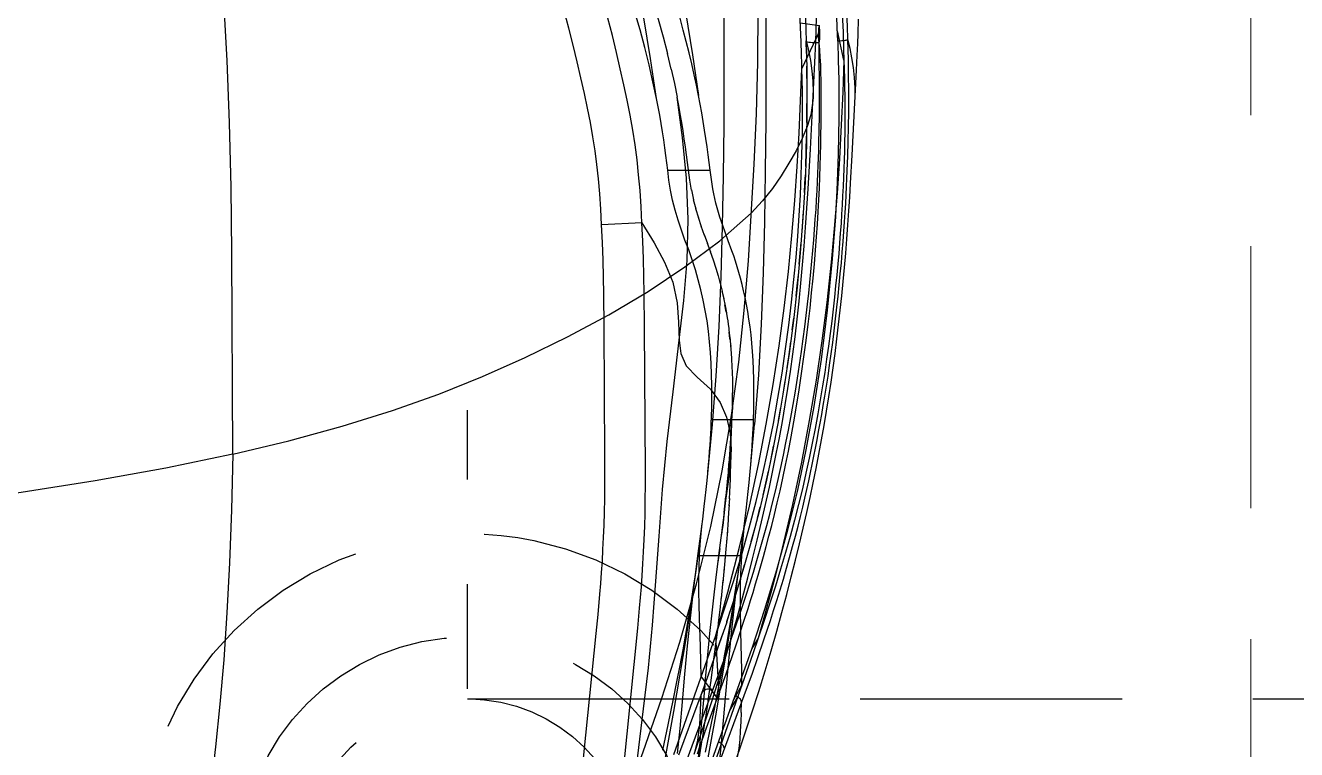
# Model space of a CAD drawing. Header units: inches. Extents: x 143011 to 144494, y -46023 to -44974.
# Drawn here: x 143811.85 to 143842.69, y -45198.65 to -45181.09 of the extents above; entities that cross this region are included whole.
import ezdxf

# ---------------------------------------------------------------- set-up
doc = ezdxf.new("R2010")
doc.units = ezdxf.units.IN
doc.header["$LTSCALE"] = 2
doc.header["$MEASUREMENT"] = 0
for name, pattern in [('CENTER', [50.8, 31.75, -6.35, 6.35, -6.35]), ('DASHED', [0.75, 0.5, -0.25]), ('HIDDEN', [9.525, 6.35, -3.175])]:
    doc.linetypes.add(name, pattern=pattern)
for name, color, linetype in [('CAV-COR', 1, 'CONTINUOUS'), ('DEFAULT_2', 8, 'HIDDEN'), ('wr2', 41, 'DASHED')]:
    doc.layers.add(name, color=color, linetype=linetype)
doc.layers.add('WR', color=122, linetype='HIDDEN', lineweight=18)

# ---------------------------------------------------------------- blocks, each defined once
blk = doc.blocks.new('20160901.140447')
at = {"layer": 'wr2', "linetype": 'CENTER', "ltscale": 0.2}
for p, q in [((0, -11), (0, 11)), ((-11, 0), (11, 0))]:
    blk.add_line(p, q, dxfattribs=at)
at = {"layer": 'wr2', "linetype": 'HIDDEN', "ltscale": 0.5}
for radius in [8, 5.5, 4]:
    blk.add_circle((0, 0), radius, dxfattribs=at)

msp = doc.modelspace()

# ---------------------------------------------------------------- linework, layer by layer
at = {"layer": 'CAV-COR', "linetype": 'ByBlock'}
for p, q in [((143831.033, -45181.196), (143831.041, -45180.902)), ((143831.546, -45181.14), (143831.536, -45180.878)), ((143831.792, -45181.108), (143831.781, -45180.814)), ((143832.051, -45181.294), (143832.06, -45180.94)), ((143831.023, -45181.5), (143831.033, -45181.196)), ((143831.119, -45181.252), (143831.113, -45181.094)), ((143831.558, -45181.471), (143831.546, -45181.14)), ((143831.802, -45181.433), (143831.792, -45181.108)), ((143832.043, -45181.529), (143832.051, -45181.294)), ((143831.011, -45181.819), (143831.023, -45181.5)), ((143832.031, -45181.824), (143832.043, -45181.529)), ((143830.995, -45182.153), (143831.011, -45181.819)), ((143832.015, -45182.174), (143832.031, -45181.824)), ((143830.894, -45184.09), (143830.995, -45182.153)), ((143831.115, -45182.414), (143831.109, -45181.971)), ((143831.908, -45184.236), (143832.015, -45182.174)), ((143831.117, -45182.706), (143831.115, -45182.414)), ((143831.117, -45183.001), (143831.117, -45182.706)), ((143831.822, -45183.187), (143831.824, -45182.799)), ((143831.114, -45183.303), (143831.117, -45183.001)), ((143831.818, -45183.552), (143831.822, -45183.187)), ((143831.11, -45183.617), (143831.114, -45183.303)), ((143831.811, -45183.904), (143831.818, -45183.552)), ((143831.802, -45184.254), (143831.811, -45183.904)), ((143831.789, -45184.616), (143831.802, -45184.254)), ((143831.869, -45184.913), (143831.908, -45184.236)), ((143831.457, -45186.342), (143831.424, -45186.747)), ((143831.406, -45186.745), (143831.392, -45186.903)), ((143829.783, -45195.253), (143829.47, -45196.196)), ((143829.1, -45196.086), (143829.21, -45195.76)), ((143829.768, -45195.985), (143829.923, -45195.521)), ((143828.996, -45196.39), (143829.1, -45196.086)), ((143829.619, -45196.419), (143829.768, -45195.985)), ((143828.85, -45196.809), (143828.996, -45196.39)), ((143829.47, -45196.196), (143829.336, -45196.583)), ((143829.478, -45196.818), (143829.619, -45196.419)), ((143829.336, -45196.583), (143829.2, -45196.965)), ((143828.635, -45197.415), (143828.85, -45196.809)), ((143829.2, -45196.965), (143828.704, -45198.339)), ((143829.346, -45197.185), (143829.478, -45196.818)), ((143828.595, -45199.224), (143829.346, -45197.185)), ((143828.345, -45198.215), (143828.635, -45197.415)), ((143828.356, -45197.921), (143828.518, -45197.432)), ((143828.565, -45197.627), (143828.488, -45198.006)), ((143828.073, -45198.757), (143828.356, -45197.921)), ((143828.153, -45198.752), (143828.345, -45198.215)), ((143828.488, -45198.006), (143828.341, -45198.711)), ((143828.704, -45198.339), (143828.213, -45199.71)), ((143828.195, -45198.632), (143828.166, -45198.918))]:
    msp.add_line(p, q, dxfattribs=at)
for points in [[(143829.389, -45186.801), (143829.53, -45184.454), (143829.586, -45183.233), (143829.618, -45181.982), (143829.629, -45180.694), (143829.617, -45179.371), (143829.577, -45178.011), (143829.508, -45176.618), (143829.422, -45175.189), (143829.317, -45173.72), (143829.177, -45172.21), (143828.996, -45170.664), (143828.755, -45169.081)], [(143816.887, -45191.483), (143816.862, -45186.605), (143816.842, -45185.013), (143816.803, -45183.449), (143816.744, -45181.94), (143816.663, -45180.497), (143816.566, -45179.112), (143816.455, -45177.773), (143816.336, -45176.476), (143816.098, -45174.02)], [(143831.106, -45181.516), (143831.097, -45181.444), (143831.092, -45181.373), (143831.092, -45181.302), (143831.095, -45181.232), (143831.102, -45181.163), (143831.113, -45181.094)], [(143831.106, -45181.516), (143831.114, -45181.472), (143831.12, -45181.428), (143831.123, -45181.384), (143831.124, -45181.34), (143831.123, -45181.296), (143831.119, -45181.252)], [(143831.098, -45181.517), (143831.042, -45181.517), (143831.023, -45181.517)], [(143831.151, -45182.428), (143831.148, -45182.234), (143831.143, -45182.046), (143831.133, -45181.863), (143831.121, -45181.687), (143831.106, -45181.516)], [(143831.109, -45181.971), (143831.106, -45181.669), (143831.106, -45181.516)], [(143831.558, -45181.472), (143831.571, -45181.942), (143831.58, -45182.407), (143831.583, -45182.867), (143831.582, -45183.321), (143831.577, -45183.768), (143831.567, -45184.212), (143831.553, -45184.656), (143831.534, -45185.097), (143831.511, -45185.533)], [(143831.802, -45181.433), (143831.796, -45181.439), (143831.785, -45181.445), (143831.769, -45181.45), (143831.749, -45181.455), (143831.726, -45181.46), (143831.696, -45181.464), (143831.656, -45181.468), (143831.609, -45181.471), (143831.558, -45181.472)], [(143831.824, -45182.799), (143831.823, -45182.591), (143831.821, -45182.375), (143831.818, -45182.151), (143831.814, -45181.919), (143831.809, -45181.68), (143831.802, -45181.433)], [(143831.979, -45182.867), (143831.98, -45182.607), (143831.965, -45182.355), (143831.938, -45182.114), (143831.901, -45181.88), (143831.856, -45181.653), (143831.802, -45181.433)], [(143829.383, -45195.226), (143829.443, -45195.035), (143829.504, -45194.837), (143829.565, -45194.632), (143829.628, -45194.419), (143829.692, -45194.197), (143829.756, -45193.967), (143829.822, -45193.727), (143829.888, -45193.477), (143829.955, -45193.218), (143830.022, -45192.947), (143830.09, -45192.666), (143830.158, -45192.374), (143830.225, -45192.069), (143830.292, -45191.75), (143830.359, -45191.416), (143830.425, -45191.068), (143830.491, -45190.701), (143830.557, -45190.319), (143830.62, -45189.929), (143830.68, -45189.531), (143830.738, -45189.127), (143830.791, -45188.728), (143830.84, -45188.335), (143830.884, -45187.948), (143830.924, -45187.574), (143830.96, -45187.216), (143830.991, -45186.872), (143831.019, -45186.54), (143831.044, -45186.219), (143831.065, -45185.91), (143831.083, -45185.609), (143831.099, -45185.317), (143831.112, -45185.034), (143831.123, -45184.759), (143831.132, -45184.492), (143831.14, -45184.233), (143831.146, -45183.982), (143831.15, -45183.738), (143831.153, -45183.502), (143831.154, -45183.273), (143831.155, -45183.051), (143831.154, -45182.837), (143831.151, -45182.428)], [(143830.959, -45182.837), (143830.948, -45182.979), (143830.901, -45183.257), (143830.815, -45183.54), (143830.694, -45183.83), (143830.545, -45184.129), (143830.374, -45184.435), (143830.185, -45184.74), (143829.974, -45185.042), (143829.734, -45185.342), (143829.459, -45185.641)], [(143831.098, -45184.122), (143831.102, -45183.949), (143831.11, -45183.617)], [(143828.518, -45197.432), (143828.676, -45196.94), (143828.829, -45196.446), (143828.974, -45195.953), (143829.114, -45195.459), (143829.247, -45194.967), (143829.372, -45194.487), (143829.491, -45194.023), (143829.604, -45193.571), (143829.709, -45193.131), (143829.807, -45192.704), (143829.899, -45192.289), (143829.986, -45191.881), (143830.066, -45191.481), (143830.142, -45191.088), (143830.215, -45190.693), (143830.284, -45190.294), (143830.35, -45189.893), (143830.412, -45189.484), (143830.47, -45189.066), (143830.524, -45188.642), (143830.573, -45188.212), (143830.619, -45187.778), (143830.662, -45187.34), (143830.702, -45186.896), (143830.74, -45186.446), (143830.776, -45185.989), (143830.809, -45185.525), (143830.839, -45185.052), (143830.894, -45184.09)], [(143830.93, -45186.808), (143830.953, -45186.547), (143830.975, -45186.29), (143830.995, -45186.037), (143831.013, -45185.787), (143831.03, -45185.547), (143831.044, -45185.317), (143831.056, -45185.096), (143831.067, -45184.884), (143831.077, -45184.682), (143831.085, -45184.489), (143831.098, -45184.122)], [(143831.738, -45185.625), (143831.751, -45185.407), (143831.762, -45185.198), (143831.772, -45184.996), (143831.781, -45184.802), (143831.789, -45184.616)], [(143829.299, -45198.29), (143829.475, -45197.759), (143829.642, -45197.242), (143829.798, -45196.74), (143829.943, -45196.253), (143830.079, -45195.782), (143830.204, -45195.326), (143830.321, -45194.888), (143830.431, -45194.464), (143830.534, -45194.055), (143830.63, -45193.662), (143830.721, -45193.277), (143830.807, -45192.904), (143830.886, -45192.541), (143830.962, -45192.184), (143831.033, -45191.831), (143831.101, -45191.484), (143831.165, -45191.137), (143831.227, -45190.789), (143831.286, -45190.441), (143831.342, -45190.093), (143831.396, -45189.744), (143831.447, -45189.394), (143831.494, -45189.044), (143831.538, -45188.694), (143831.579, -45188.345), (143831.618, -45187.997), (143831.653, -45187.649), (143831.687, -45187.303), (143831.719, -45186.958), (143831.749, -45186.614), (143831.776, -45186.272), (143831.802, -45185.93), (143831.826, -45185.59), (143831.849, -45185.252), (143831.869, -45184.913)], [(143816.887, -45191.483), (143818.246, -45191.16), (143819.537, -45190.808), (143820.754, -45190.428), (143821.883, -45190.028), (143822.94, -45189.604), (143823.975, -45189.144), (143825.004, -45188.643), (143826.004, -45188.109), (143826.957, -45187.542), (143827.849, -45186.943), (143828.696, -45186.311), (143829.459, -45185.641)], [(143831.511, -45185.533), (143831.499, -45185.736), (143831.486, -45185.938), (143831.472, -45186.14), (143831.457, -45186.342)], [(143831.667, -45186.587), (143831.688, -45186.331), (143831.707, -45186.087), (143831.723, -45185.851), (143831.738, -45185.625)], [(143825.89, -45201.186), (143826.367, -45199.965), (143826.838, -45198.707), (143827.289, -45197.406), (143827.727, -45196.042), (143828.132, -45194.634), (143828.475, -45193.242), (143828.754, -45191.887), (143828.978, -45190.553), (143829.154, -45189.257), (143829.291, -45188.006), (143829.389, -45186.801)], [(143829.159, -45195.439), (143829.247, -45195.176), (143829.335, -45194.908), (143829.422, -45194.631), (143829.51, -45194.348), (143829.594, -45194.064), (143829.677, -45193.781), (143829.756, -45193.497), (143829.833, -45193.215), (143829.906, -45192.939), (143829.976, -45192.665), (143830.044, -45192.386), (143830.11, -45192.1), (143830.176, -45191.809), (143830.239, -45191.513), (143830.301, -45191.211), (143830.361, -45190.905), (143830.419, -45190.594), (143830.476, -45190.279), (143830.531, -45189.959), (143830.583, -45189.641), (143830.633, -45189.32), (143830.679, -45189.001), (143830.722, -45188.693), (143830.759, -45188.401), (143830.793, -45188.121), (143830.824, -45187.848), (143830.853, -45187.583), (143830.88, -45187.325), (143830.93, -45186.808)], [(143831.424, -45186.747), (143831.3, -45187.996), (143831.151, -45189.192), (143830.975, -45190.328), (143830.784, -45191.379), (143830.577, -45192.361), (143830.341, -45193.328), (143830.075, -45194.298), (143829.783, -45195.253)], [(143829.923, -45195.521), (143830.002, -45195.28), (143830.081, -45195.032), (143830.16, -45194.776), (143830.238, -45194.515), (143830.314, -45194.254), (143830.388, -45193.991), (143830.461, -45193.729), (143830.529, -45193.475), (143830.593, -45193.231), (143830.652, -45192.996), (143830.708, -45192.769), (143830.76, -45192.55), (143830.808, -45192.34), (143830.854, -45192.134), (143830.897, -45191.932), (143830.938, -45191.735), (143830.979, -45191.537), (143831.018, -45191.34), (143831.056, -45191.143), (143831.094, -45190.941), (143831.131, -45190.735), (143831.169, -45190.525), (143831.206, -45190.306), (143831.245, -45190.077), (143831.283, -45189.84), (143831.321, -45189.592), (143831.36, -45189.329), (143831.399, -45189.055), (143831.436, -45188.776), (143831.471, -45188.494), (143831.505, -45188.207), (143831.537, -45187.925), (143831.566, -45187.652), (143831.594, -45187.384), (143831.619, -45187.118), (143831.644, -45186.851), (143831.667, -45186.587)], [(143831.392, -45186.903), (143831.291, -45187.81), (143831.172, -45188.74), (143831.03, -45189.695), (143830.865, -45190.673), (143830.677, -45191.677), (143830.459, -45192.709), (143830.211, -45193.766), (143830.068, -45194.322)], [(143816.887, -45191.483), (143815.257, -45191.825), (143813.542, -45192.134), (143811.754, -45192.414), (143809.892, -45192.667), (143807.975, -45192.897), (143806.037, -45193.103), (143804.091, -45193.291), (143802.133, -45193.463), (143800.166, -45193.629)], [(143816.887, -45191.483), (143816.853, -45192.837), (143816.802, -45194.122), (143816.741, -45195.335), (143816.664, -45196.474), (143816.569, -45197.551), (143816.463, -45198.58), (143816.348, -45199.564), (143816.224, -45200.505), (143816.092, -45201.406), (143815.951, -45202.269), (143815.806, -45203.096), (143815.659, -45203.893), (143815.506, -45204.662), (143815.343, -45205.402), (143815.162, -45206.115)], [(143828.93, -45196.103), (143828.983, -45195.951), (143829.159, -45195.439)], [(143829.21, -45195.76), (143829.266, -45195.588), (143829.383, -45195.226)], [(143829.199, -45195.791), (143829.221, -45196.724), (143829.224, -45196.899)], [(143829.217, -45197.753), (143829.224, -45197.499), (143829.219, -45197.476), (143829.209, -45197.453), (143829.195, -45197.43), (143829.175, -45197.408), (143829.152, -45197.387), (143829.125, -45197.369), (143829.096, -45197.354), (143829.065, -45197.341)], [(143829.217, -45197.753), (143829.207, -45197.977), (143829.194, -45198.196), (143829.179, -45198.408), (143829.156, -45198.621), (143829.115, -45198.834)], [(143828.244, -45201.185), (143828.36, -45200.902), (143828.475, -45200.615), (143828.588, -45200.324), (143828.697, -45200.03), (143828.805, -45199.733), (143828.91, -45199.435), (143829.013, -45199.135), (143829.299, -45198.29)], [(143828.807, -45198.649), (143828.808, -45198.627), (143828.804, -45198.604), (143828.795, -45198.58), (143828.782, -45198.557), (143828.764, -45198.535), (143828.741, -45198.514), (143828.716, -45198.496), (143828.688, -45198.48), (143828.657, -45198.467)]]:
    msp.add_lwpolyline(points, dxfattribs=at)
at = {"layer": 'DEFAULT_2', "color": 8, "linetype": 'HIDDEN'}
for p, q in [((143827.013, -45181.897), (143826.689, -45179.862)), ((143830.653, -45181.13), (143830.623, -45180.474)), ((143830.648, -45181.028), (143831.113, -45181.095)), ((143830.771, -45180.815), (143830.786, -45181.26)), ((143831.666, -45180.809), (143831.685, -45181.255)), ((143830.667, -45181.497), (143830.653, -45181.13)), ((143830.688, -45182.147), (143831.118, -45181.239)), ((143830.786, -45181.197), (143830.792, -45181.472)), ((143831.708, -45181.93), (143831.549, -45181.221)), ((143831.685, -45181.255), (143831.7, -45181.655)), ((143832.051, -45181.294), (143832.053, -45181.218)), ((143830.677, -45181.782), (143830.667, -45181.497)), ((143830.792, -45181.472), (143830.794, -45181.466)), ((143830.801, -45181.775), (143830.794, -45181.466)), ((143827.16, -45182.863), (143827.013, -45181.897)), ((143827.516, -45182.149), (143827.425, -45181.772)), ((143830.685, -45182.042), (143830.677, -45181.782)), ((143831.7, -45181.655), (143831.708, -45181.93)), ((143830.688, -45182.147), (143830.685, -45182.042)), ((143830.81, -45182.378), (143830.807, -45182.079)), ((143830.811, -45183.132), (143830.812, -45182.827)), ((143830.807, -45183.448), (143830.811, -45183.132)), ((143830.792, -45184.134), (143830.801, -45183.78)), ((143830.78, -45184.513), (143830.792, -45184.134)), ((143827.434, -45184.599), (143828.46, -45184.599)), ((143828.007, -45185.085), (143827.968, -45184.846)), ((143828.006, -45185.08), (143828.055, -45185.317)), ((143828.053, -45185.309), (143828.111, -45185.541)), ((143828.108, -45185.53), (143828.176, -45185.757)), ((143826.808, -45185.88), (143825.83, -45185.928)), ((143828.171, -45185.743), (143828.244, -45185.969)), ((143828.239, -45185.954), (143828.318, -45186.178)), ((143828.313, -45186.164), (143828.396, -45186.382)), ((143828.902, -45186.312), (143828.815, -45186.081)), ((143828.392, -45186.37), (143828.469, -45186.582)), ((143828.598, -45186.973), (143828.656, -45187.166)), ((143828.654, -45187.161), (143828.706, -45187.354)), ((143828.703, -45187.344), (143828.75, -45187.536)), ((143825.894, -45188.409), (143825.885, -45187.606)), ((143826.873, -45188.402), (143826.864, -45187.588)), ((143828.747, -45187.523), (143828.79, -45187.715)), ((143828.852, -45188.036), (143828.821, -45187.869)), ((143828.852, -45188.036), (143828.883, -45188.225)), ((143825.91, -45191.545), (143825.894, -45188.409)), ((143828.88, -45188.202), (143828.907, -45188.39)), ((143830.455, -45188.472), (143830.489, -45188.191)), ((143828.943, -45188.691), (143828.925, -45188.528)), ((143828.943, -45188.691), (143828.96, -45188.878)), ((143828.958, -45188.854), (143828.972, -45189.04)), ((143828.971, -45189.017), (143828.983, -45189.201)), ((143828.982, -45189.181), (143828.991, -45189.363)), ((143828.99, -45189.345), (143828.997, -45189.525)), ((143828.997, -45189.509), (143829.002, -45189.687)), ((143829.002, -45189.674), (143829.004, -45189.848)), ((143829.004, -45189.838), (143829.005, -45190.01)), ((143830.229, -45190.033), (143830.281, -45189.713)), ((143829.002, -45190.334), (143828.998, -45190.496)), ((143830.117, -45190.672), (143830.174, -45190.354)), ((143828.388, -45192.129), (143828.517, -45190.769)), ((143829.514, -45190.658), (143828.492, -45190.658)), ((143828.969, -45190.866), (143828.963, -45190.975)), ((143828.971, -45190.801), (143828.967, -45190.911)), ((143828.973, -45190.752), (143828.97, -45190.823)), ((143828.975, -45190.702), (143828.973, -45190.76)), ((143828.975, -45190.924), (143828.976, -45190.618)), ((143828.976, -45190.652), (143828.975, -45190.669)), ((143828.975, -45190.669), (143828.975, -45190.702)), ((143828.976, -45190.618), (143828.976, -45190.618)), ((143828.976, -45190.627), (143828.976, -45190.637)), ((143828.976, -45190.641), (143828.976, -45190.652)), ((143829.409, -45192.17), (143829.54, -45190.768)), ((143828.951, -45191.196), (143828.939, -45191.383)), ((143828.959, -45191.057), (143828.947, -45191.254)), ((143828.963, -45190.975), (143828.956, -45191.115)), ((143828.967, -45191.503), (143828.972, -45191.164)), ((143828.972, -45191.194), (143828.975, -45190.906)), ((143828.93, -45191.504), (143828.912, -45191.739)), ((143828.939, -45191.372), (143828.922, -45191.611)), ((143828.962, -45191.777), (143828.968, -45191.463)), ((143829.938, -45191.598), (143830, -45191.294)), ((143828.906, -45191.816), (143828.888, -45192.018)), ((143828.919, -45191.653), (143828.901, -45191.874)), ((143828.957, -45191.973), (143828.964, -45191.705)), ((143828.891, -45191.988), (143828.86, -45192.325)), ((143828.948, -45192.261), (143828.954, -45192.08)), ((143828.953, -45192.116), (143828.959, -45191.925)), ((143828.343, -45192.551), (143828.366, -45192.342)), ((143828.366, -45192.342), (143828.388, -45192.129)), ((143828.857, -45192.362), (143828.827, -45192.652)), ((143828.875, -45192.17), (143828.844, -45192.488)), ((143828.935, -45192.569), (143828.943, -45192.405)), ((143828.942, -45192.411), (143828.949, -45192.242)), ((143829.361, -45192.62), (143829.386, -45192.395)), ((143829.386, -45192.395), (143829.409, -45192.17)), ((143828.319, -45192.759), (143828.343, -45192.551)), ((143828.837, -45192.608), (143828.738, -45193.434)), ((143828.802, -45192.903), (143828.846, -45192.516)), ((143828.837, -45192.556), (143828.81, -45192.816)), ((143828.917, -45192.905), (143828.928, -45192.718)), ((143828.927, -45192.736), (143828.936, -45192.563)), ((143829.335, -45192.843), (143829.361, -45192.62)), ((143828.282, -45193.062), (143828.319, -45192.759)), ((143828.817, -45192.751), (143828.766, -45193.215)), ((143828.895, -45193.25), (143828.91, -45193.034)), ((143828.907, -45193.076), (143828.919, -45192.875)), ((143829.296, -45193.167), (143829.335, -45192.843)), ((143829.607, -45193.039), (143829.676, -45192.763)), ((143828.166, -45193.955), (143828.282, -45193.062)), ((143828.674, -45193.94), (143828.783, -45193.083)), ((143828.766, -45193.215), (143828.748, -45193.354)), ((143828.882, -45193.427), (143828.899, -45193.197)), ((143829.195, -45193.955), (143829.296, -45193.167)), ((143829.458, -45193.602), (143829.534, -45193.318)), ((143828.852, -45193.789), (143828.874, -45193.532)), ((143828.868, -45193.607), (143828.887, -45193.363)), ((143828.062, -45194.798), (143828.166, -45193.955)), ((143828.198, -45193.705), (143828.155, -45194.019)), ((143829.195, -45193.955), (143828.166, -45193.955)), ((143828.599, -45194.541), (143828.67, -45193.955)), ((143828.695, -45193.772), (143828.651, -45194.107)), ((143828.8, -45194.349), (143828.836, -45193.974)), ((143828.828, -45194.057), (143828.86, -45193.704)), ((143829.128, -45194.509), (143829.195, -45193.955)), ((143829.213, -45193.81), (143829.187, -45194.005)), ((143828.155, -45194.019), (143828.105, -45194.359)), ((143828.774, -45194.607), (143828.811, -45194.238)), ((143829.213, -45194.46), (143829.297, -45194.174)), ((143828.105, -45194.359), (143828.05, -45194.719)), ((143828.734, -45194.989), (143828.781, -45194.541)), ((143829.029, -45195.386), (143829.128, -45194.509)), ((143829.126, -45194.428), (143829.056, -45194.888)), ((143825.745, -45195.372), (143825.788, -45194.881)), ((143828.05, -45194.719), (143827.992, -45195.09)), ((143829.056, -45194.888), (143828.98, -45195.369)), ((143829.039, -45195.022), (143829.126, -45194.744)), ((143827.992, -45195.09), (143827.929, -45195.47)), ((143828.666, -45195.583), (143828.712, -45195.185)), ((143828.694, -45195.34), (143828.74, -45194.935)), ((143825.7, -45195.835), (143825.745, -45195.372)), ((143826.707, -45195.702), (143826.751, -45195.217)), ((143827.929, -45195.47), (143827.863, -45195.854)), ((143828.863, -45195.557), (143828.951, -45195.293)), ((143826.62, -45196.586), (143826.707, -45195.702)), ((143828.616, -45195.989), (143828.67, -45195.547)), ((143825.33, -45199.438), (143825.7, -45195.835)), ((143827.863, -45195.854), (143827.796, -45196.231)), ((143828.494, -45196.173), (143828.588, -45195.904)), ((143828.563, -45196.399), (143828.618, -45195.969)), ((143828.588, -45195.904), (143828.674, -45197.305)), ((143828.808, -45196.448), (143828.93, -45196.103)), ((143829.629, -45195.947), (143829.47, -45196.196)), ((143829.629, -45195.947), (143829.497, -45196.329)), ((143827.579, -45198.765), (143828.494, -45196.173)), ((143827.796, -45196.231), (143827.725, -45196.607)), ((143828.477, -45197.033), (143828.562, -45196.403)), ((143828.813, -45196.336), (143828.726, -45196.803)), ((143829.497, -45196.329), (143828.766, -45198.398)), ((143826.37, -45199.068), (143826.62, -45196.586)), ((143827.725, -45196.607), (143827.648, -45197.008)), ((143828.333, -45197.094), (143828.37, -45196.685)), ((143828.628, -45196.944), (143828.808, -45196.448)), ((143827.648, -45197.008), (143827.566, -45197.421)), ((143827.888, -45198.93), (143828.628, -45196.944)), ((143828.424, -45196.819), (143828.176, -45197.488)), ((143828.243, -45196.885), (143828.637, -45197.41)), ((143828.415, -45197.467), (143828.478, -45197.021)), ((143828.726, -45196.803), (143828.634, -45197.279)), ((143829.224, -45196.899), (143829.226, -45197.099)), ((143828.249, -45197.29), (143828.243, -45197.314)), ((143828.537, -45197.19), (143828.489, -45197.183)), ((143828.634, -45197.279), (143828.565, -45197.627)), ((143829.139, -45197.345), (143828.935, -45197.702)), ((143829.226, -45197.099), (143829.028, -45197.444)), ((143827.566, -45197.421), (143827.438, -45198.049)), ((143828.189, -45197.461), (143827.697, -45198.784)), ((143828.349, -45197.918), (143828.418, -45197.448)), ((143828.277, -45198.385), (143828.352, -45197.897)), ((143827.438, -45198.049), (143827.308, -45198.667)), ((143828.165, -45199.083), (143828.28, -45198.364)), ((143828.195, -45198.632), (143828.2, -45198.584))]:
    msp.add_line(p, q, dxfattribs=at)
for points in [[(143826.808, -45185.88), (143826.787, -45185.486), (143826.761, -45185.097), (143826.728, -45184.715), (143826.688, -45184.347), (143826.64, -45183.99), (143826.585, -45183.63), (143826.521, -45183.267), (143826.449, -45182.903), (143826.37, -45182.53), (143826.283, -45182.143), (143826.19, -45181.745), (143826.09, -45181.336), (143825.984, -45180.915), (143825.87, -45180.481), (143825.747, -45180.034), (143825.613, -45179.57), (143825.467, -45179.094), (143825.31, -45178.615), (143825.143, -45178.133), (143824.968, -45177.65), (143824.792, -45177.183), (143824.619, -45176.734)], [(143825.83, -45185.928), (143825.811, -45185.544), (143825.785, -45185.171), (143825.753, -45184.809), (143825.715, -45184.464), (143825.67, -45184.13), (143825.617, -45183.791), (143825.556, -45183.447), (143825.488, -45183.1), (143825.412, -45182.739), (143825.328, -45182.362), (143825.236, -45181.973), (143825.138, -45181.571), (143825.034, -45181.159), (143824.924, -45180.734), (143824.804, -45180.298), (143824.673, -45179.849), (143824.532, -45179.388), (143824.382, -45178.925), (143824.221, -45178.458), (143824.05, -45177.989), (143823.879, -45177.53), (143823.709, -45177.086)], [(143828.517, -45190.769), (143828.608, -45189.595), (143828.679, -45188.393), (143828.73, -45187.178), (143828.764, -45185.958), (143828.785, -45184.741), (143828.798, -45183.505), (143828.805, -45182.264), (143828.806, -45181.062), (143828.8, -45179.912), (143828.768, -45177.463)], [(143829.77, -45177.647), (143829.803, -45179.858), (143829.811, -45181.004), (143829.813, -45182.187), (143829.809, -45183.404), (143829.799, -45184.625), (143829.781, -45185.85), (143829.75, -45187.093), (143829.7, -45188.335), (143829.631, -45189.564), (143829.54, -45190.768)], [(143826.473, -45178.484), (143826.636, -45179.007), (143826.79, -45179.516), (143826.937, -45180.011), (143827.074, -45180.485), (143827.202, -45180.938), (143827.32, -45181.369), (143827.425, -45181.773)], [(143827.702, -45179.759), (143828.03, -45181.808), (143828.179, -45182.79)], [(143827.16, -45182.863), (143827.074, -45182.461), (143826.98, -45182.049), (143826.877, -45181.628), (143826.762, -45181.199), (143826.639, -45180.766), (143826.388, -45179.908)], [(143828.179, -45182.79), (143828.129, -45182.542), (143828.075, -45182.287), (143828.016, -45182.025), (143827.951, -45181.757), (143827.883, -45181.483), (143827.81, -45181.203), (143827.733, -45180.919), (143827.569, -45180.339)], [(143830.792, -45181.472), (143830.807, -45182.158), (143830.81, -45183.076), (143830.796, -45183.99), (143830.763, -45184.888), (143830.714, -45185.76), (143830.649, -45186.606), (143830.571, -45187.434), (143830.482, -45188.247), (143830.378, -45189.049), (143830.26, -45189.839), (143830.127, -45190.614), (143829.982, -45191.376), (143829.825, -45192.119), (143829.655, -45192.841), (143829.472, -45193.544), (143829.279, -45194.23), (143829.076, -45194.898), (143828.862, -45195.554)], [(143831.023, -45181.517), (143830.987, -45181.516), (143830.937, -45181.513), (143830.892, -45181.508), (143830.854, -45181.502), (143830.824, -45181.494), (143830.804, -45181.486), (143830.793, -45181.476), (143830.792, -45181.472)], [(143830.794, -45181.466), (143830.849, -45181.7), (143830.895, -45181.941), (143830.931, -45182.19), (143830.955, -45182.446), (143830.963, -45182.708), (143830.959, -45182.837)], [(143831.708, -45181.93), (143831.714, -45182.148), (143831.719, -45182.367), (143831.723, -45182.587), (143831.726, -45182.808), (143831.728, -45183.029), (143831.728, -45183.25), (143831.727, -45183.471), (143831.725, -45183.692), (143831.722, -45183.911), (143831.717, -45184.129), (143831.711, -45184.347), (143831.704, -45184.564), (143831.696, -45184.781), (143831.687, -45184.999), (143831.676, -45185.219), (143831.664, -45185.441), (143831.651, -45185.666), (143831.636, -45185.896), (143831.619, -45186.132), (143831.6, -45186.372), (143831.58, -45186.619), (143831.557, -45186.874), (143831.533, -45187.136), (143831.506, -45187.406), (143831.477, -45187.684), (143831.445, -45187.969), (143831.41, -45188.262), (143831.372, -45188.562), (143831.332, -45188.869), (143831.287, -45189.183), (143831.24, -45189.504), (143831.188, -45189.833), (143831.133, -45190.168), (143831.074, -45190.511), (143831.01, -45190.862), (143830.94, -45191.219), (143830.865, -45191.581), (143830.784, -45191.95), (143830.698, -45192.325), (143830.604, -45192.704), (143830.505, -45193.088), (143830.4, -45193.479), (143830.289, -45193.875), (143830.171, -45194.278), (143830.044, -45194.686), (143829.912, -45195.1), (143829.773, -45195.52), (143829.629, -45195.947)], [(143831.708, -45181.93), (143831.679, -45182.706), (143831.643, -45183.503), (143831.598, -45184.322), (143831.542, -45185.16)], [(143827.516, -45182.15), (143827.594, -45182.501), (143827.659, -45182.827)], [(143828.588, -45195.904), (143828.89, -45194.83), (143829.166, -45193.778), (143829.414, -45192.748), (143829.633, -45191.741), (143829.824, -45190.757), (143829.99, -45189.797), (143830.134, -45188.86), (143830.256, -45187.946), (143830.359, -45187.055), (143830.445, -45186.185), (143830.515, -45185.337), (143830.573, -45184.51), (143830.619, -45183.702), (143830.657, -45182.914), (143830.688, -45182.147)], [(143828.588, -45195.904), (143828.813, -45195.237), (143829.027, -45194.576), (143829.228, -45193.922), (143829.411, -45193.274), (143829.58, -45192.632), (143829.734, -45191.996), (143829.873, -45191.365), (143829.997, -45190.74), (143830.107, -45190.126), (143830.205, -45189.524), (143830.292, -45188.935), (143830.369, -45188.359), (143830.437, -45187.799), (143830.495, -45187.252), (143830.545, -45186.719), (143830.588, -45186.204), (143830.623, -45185.703), (143830.651, -45185.206), (143830.673, -45184.716), (143830.689, -45184.23), (143830.699, -45183.731), (143830.703, -45183.213), (143830.699, -45182.684), (143830.688, -45182.147)], [(143827.434, -45184.599), (143827.412, -45184.424), (143827.388, -45184.243), (143827.362, -45184.057), (143827.335, -45183.866), (143827.305, -45183.671), (143827.273, -45183.472), (143827.238, -45183.271), (143827.2, -45183.068), (143827.16, -45182.863)], [(143827.713, -45188.721), (143827.82, -45187.764), (143827.901, -45186.787), (143827.927, -45185.792), (143827.886, -45184.794), (143827.789, -45183.806), (143827.659, -45182.827)], [(143827.968, -45184.846), (143827.914, -45184.418), (143827.89, -45184.231), (143827.863, -45184.039), (143827.835, -45183.842), (143827.805, -45183.643), (143827.772, -45183.441), (143827.737, -45183.237), (143827.699, -45183.032), (143827.659, -45182.827)], [(143828.46, -45184.599), (143828.437, -45184.416), (143828.413, -45184.228), (143828.386, -45184.033), (143828.357, -45183.834), (143828.327, -45183.63), (143828.294, -45183.423), (143828.258, -45183.214), (143828.22, -45183.003), (143828.179, -45182.79)], [(143828.501, -45190.375), (143828.505, -45190.097), (143828.504, -45189.822), (143828.498, -45189.553), (143828.487, -45189.287), (143828.471, -45189.024), (143828.449, -45188.764), (143828.421, -45188.508), (143828.386, -45188.254), (143828.344, -45188.002), (143828.294, -45187.753), (143828.238, -45187.506), (143828.174, -45187.261), (143828.103, -45187.017), (143828.026, -45186.775), (143827.941, -45186.534), (143827.85, -45186.295), (143827.764, -45186.055), (143827.686, -45185.814), (143827.614, -45185.574), (143827.552, -45185.332), (143827.502, -45185.089), (143827.463, -45184.844), (143827.434, -45184.599)], [(143828.815, -45186.081), (143828.774, -45185.967), (143828.734, -45185.853), (143828.697, -45185.74), (143828.662, -45185.627), (143828.63, -45185.513), (143828.6, -45185.399), (143828.573, -45185.285), (143828.55, -45185.171), (143828.529, -45185.057), (143828.51, -45184.942), (143828.492, -45184.828), (143828.475, -45184.713), (143828.46, -45184.599)], [(143830.751, -45185.139), (143830.762, -45184.922), (143830.772, -45184.713)], [(143831.542, -45185.16), (143831.474, -45186.019), (143831.406, -45186.745)], [(143830.69, -45186.098), (143830.708, -45185.845), (143830.725, -45185.6)], [(143825.885, -45187.606), (143825.877, -45187.198), (143825.864, -45186.782), (143825.849, -45186.358), (143825.83, -45185.928)], [(143826.864, -45187.588), (143826.856, -45187.174), (143826.844, -45186.751), (143826.828, -45186.319), (143826.808, -45185.88)], [(143826.808, -45185.88), (143827.105, -45186.361), (143827.356, -45186.834), (143827.557, -45187.32), (143827.66, -45187.818), (143827.692, -45188.285), (143827.713, -45188.721)], [(143828.466, -45186.574), (143828.534, -45186.775), (143828.598, -45186.973)], [(143829.514, -45190.658), (143829.521, -45190.399), (143829.525, -45190.147), (143829.525, -45189.903), (143829.521, -45189.666), (143829.514, -45189.437), (143829.504, -45189.215), (143829.49, -45189), (143829.473, -45188.793), (143829.453, -45188.592), (143829.43, -45188.398), (143829.403, -45188.21), (143829.374, -45188.03), (143829.342, -45187.855), (143829.308, -45187.688), (143829.273, -45187.527), (143829.236, -45187.372), (143829.197, -45187.223), (143829.158, -45187.079), (143829.117, -45186.941), (143829.075, -45186.808), (143829.033, -45186.679), (143828.989, -45186.553), (143828.902, -45186.312)], [(143830.625, -45186.876), (143830.649, -45186.614), (143830.67, -45186.355)], [(143830.549, -45187.653), (143830.575, -45187.396), (143830.601, -45187.138)], [(143828.786, -45187.698), (143828.825, -45187.888), (143828.856, -45188.058)], [(143826.751, -45195.217), (143826.773, -45194.963), (143826.794, -45194.7), (143826.814, -45194.428), (143826.832, -45194.146), (143826.849, -45193.855), (143826.863, -45193.552), (143826.874, -45193.24), (143826.883, -45192.918), (143826.889, -45192.588), (143826.892, -45192.249), (143826.892, -45191.901), (143826.873, -45188.402)], [(143828.904, -45188.366), (143828.927, -45188.553), (143828.945, -45188.715)], [(143826.617, -45199.542), (143826.849, -45197.66), (143826.963, -45196.665), (143827.06, -45195.633), (143827.144, -45194.568), (143827.222, -45193.473), (143827.309, -45192.344), (143827.422, -45191.179), (143827.561, -45189.972), (143827.713, -45188.721)], [(143827.713, -45188.721), (143827.749, -45189.046), (143827.88, -45189.344), (143828.146, -45189.622), (143828.471, -45189.911), (143828.708, -45190.237), (143828.858, -45190.592)], [(143830.33, -45189.392), (143830.376, -45189.072), (143830.418, -45188.764)], [(143829.002, -45190.331), (143829.004, -45190.167), (143829.005, -45190.002)], [(143828.408, -45191.916), (143828.424, -45191.745), (143828.438, -45191.578), (143828.45, -45191.418), (143828.461, -45191.265), (143828.47, -45191.121), (143828.478, -45190.987), (143828.484, -45190.865), (143828.489, -45190.755), (143828.501, -45190.375)], [(143828.983, -45190.898), (143828.987, -45190.811), (143828.991, -45190.73), (143828.998, -45190.496)], [(143828.858, -45190.592), (143828.947, -45190.976), (143828.969, -45191.372)], [(143829.446, -45191.771), (143829.46, -45191.601), (143829.472, -45191.436), (143829.483, -45191.279), (143829.492, -45191.131), (143829.5, -45190.994), (143829.506, -45190.869), (143829.511, -45190.757), (143829.514, -45190.658)], [(143828.942, -45191.549), (143828.951, -45191.429), (143828.959, -45191.314), (143828.966, -45191.203), (143828.973, -45191.095), (143828.979, -45190.994), (143828.983, -45190.898)], [(143828.969, -45191.372), (143828.947, -45191.753), (143828.9, -45192.161), (143828.837, -45192.608)], [(143825.788, -45194.881), (143825.809, -45194.624), (143825.829, -45194.359), (143825.847, -45194.085), (143825.863, -45193.802), (143825.877, -45193.509), (143825.889, -45193.206), (143825.898, -45192.894), (143825.904, -45192.573), (143825.908, -45192.241), (143825.91, -45191.899), (143825.91, -45191.545)], [(143828.909, -45191.932), (143828.921, -45191.801), (143828.932, -45191.674), (143828.942, -45191.549)], [(143828.849, -45192.519), (143828.868, -45192.322), (143828.909, -45191.932)], [(143828.909, -45191.932), (143828.881, -45192.225), (143828.865, -45192.372)], [(143829.744, -45192.481), (143829.81, -45192.192), (143829.875, -45191.898)], [(143828.224, -45196.15), (143828.2, -45195.461), (143828.192, -45195.135), (143828.187, -45194.821), (143828.186, -45194.519), (143828.192, -45194.228), (143828.203, -45193.947), (143828.22, -45193.676), (143828.243, -45193.414), (143828.269, -45193.16)], [(143829.283, -45193.271), (143829.255, -45193.537), (143829.23, -45193.811)], [(143829.23, -45193.811), (143829.211, -45194.093), (143829.198, -45194.386), (143829.19, -45194.688), (143829.189, -45195)], [(143828.142, -45194.147), (143827.874, -45195.967), (143827.576, -45197.727), (143827.263, -45199.429)], [(143829.187, -45194.005), (143828.911, -45195.938), (143828.609, -45197.739), (143828.291, -45199.478)], [(143828.5, -45195.407), (143828.548, -45194.974), (143828.599, -45194.541)], [(143830.068, -45194.322), (143829.934, -45194.845), (143829.629, -45195.947)], [(143827.668, -45198.741), (143827.732, -45198.138), (143827.793, -45197.495), (143827.852, -45196.818), (143827.916, -45196.135), (143827.986, -45195.462), (143828.062, -45194.798)], [(143829.189, -45195), (143829.191, -45195.323), (143829.196, -45195.657), (143829.199, -45195.791)], [(143828.37, -45196.685), (143828.411, -45196.266), (143828.454, -45195.838), (143828.5, -45195.407)], [(143828.98, -45195.369), (143828.898, -45195.854), (143828.856, -45196.096), (143828.813, -45196.336)], [(143828.899, -45196.667), (143828.94, -45196.248), (143828.983, -45195.819), (143829.029, -45195.386)], [(143828.863, -45195.557), (143828.641, -45196.201), (143828.414, -45196.84)], [(143828.602, -45196.321), (143828.689, -45196.071), (143828.776, -45195.816)], [(143828.243, -45196.885), (143828.236, -45196.512), (143828.224, -45196.15)], [(143828.573, -45199.808), (143828.614, -45199.544), (143828.657, -45199.232), (143828.695, -45198.907), (143828.73, -45198.571), (143828.762, -45198.223), (143828.899, -45196.667)], [(143828.099, -45198.68), (143828.167, -45198.419), (143828.209, -45198.061), (143828.231, -45197.692), (143828.243, -45197.314)], [(143828.333, -45197.094), (143828.232, -45198.237), (143828.2, -45198.584)], [(143828.489, -45197.183), (143828.442, -45197.182), (143828.398, -45197.186), (143828.358, -45197.196), (143828.322, -45197.211), (143828.292, -45197.231), (143828.268, -45197.255), (143828.252, -45197.283), (143828.25, -45197.289)], [(143828.766, -45198.398), (143828.421, -45199.4), (143828.108, -45200.357), (143827.826, -45201.269), (143827.584, -45202.136), (143827.46, -45202.624)]]:
    msp.add_lwpolyline(points, dxfattribs=at)
at = {"layer": 'WR', "linetype": 'HIDDEN', "ltscale": 0.5}
msp.add_line((143841.577, -45240.419), (143841.577, -45110.419), dxfattribs=at)
at = {"layer": 'wr2', "linetype": 'HIDDEN', "ltscale": 0.5}
msp.add_line((143822.577, -45197.419), (143905.577, -45197.419), dxfattribs=at)

# ---------------------------------------------------------------- block references
at = {"layer": 'wr2', "linetype": 'ByBlock', "rotation": 89.99999999999999}
msp.add_blockref('20160901.140447', (143822.577, -45201.419), dxfattribs=at)

doc.saveas('drawing.dxf')
